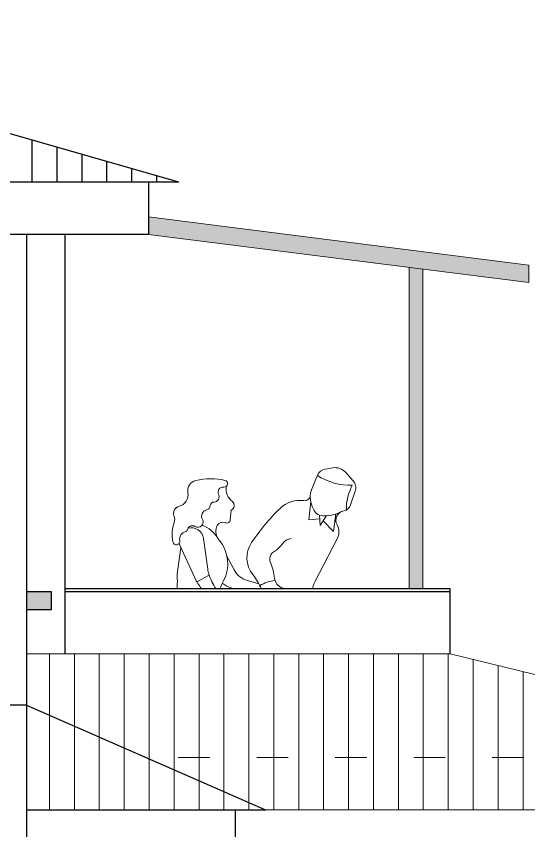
# Model space of a CAD drawing. Header units: millimetres. Extents: x 922141 to 965068, y 34629 to 256118.
# Drawn here: x 941461 to 944399, y 245258 to 249927 of the extents above; entities that cross this region are included whole.
import ezdxf

# ---------------------------------------------------------------- set-up
doc = ezdxf.new("R2010")
doc.units = ezdxf.units.MM
doc.linetypes.add('ACAD_ISO03W100', pattern=[30, 12, -18])
for name, color, linetype, lineweight in [('A-HATCH', 251, 'Continuous', 9), ('MCA__ LANDSCAPE', 136, 'Continuous', 5), ('MCA__ MURI ESISTENTI SEZIONATI', 30, 'Continuous', 30), ('MCA__ SCALE', 154, 'Continuous', 18)]:
    doc.layers.add(name, color=color, linetype=linetype, lineweight=lineweight)
doc.layers.add('DIEN HOA', color=111, linetype='Continuous')

# ---------------------------------------------------------------- blocks, each defined once
blk = doc.blocks.new('A$C30F64ACC')
at = {"layer": 'MCA__ SCALE'}
for p, q in [((178.5, 1729.9), (221.7, 1723)), ((61.5, 1656), (103.7, 1703.3)), ((265.3, 1688.5), (296.8, 1613.2)), ((76.2, 1516.8), (49.3, 1595.5)), ((315.6, 1431), (303.8, 1536.6)), ((174.2, 1365), (160.4, 1465.3)), ((214.5, 1455.5), (250.9, 1399.6)), ((250.9, 1399.6), (254.9, 1458.5)), ((760.6, 1487.9), (765.4, 1431.7)), ((233.7, 1426), (174.2, 1365)), ((253.4, 1436.4), (315.6, 1431)), ((280.1, 1076.9), (152.9, 1322.2)), ((894.9, 1148.5), (918.7, 1324.7)), ((968.6, 1098.5), (1054.1, 1285.5)), ((1048.7, 1273.7), (1066.4, 1148.9)), ((784.4, 1223.4), (743.8, 1145.7)), ((601.6, 1065.2), (667, 1083.5)), ((886.5, 1114.9), (956.9, 1075.7)), ((295.4, 1036.2), (293, 1044.6)), ((741.8, 1036.2), (749.1, 1038.1))]:
    blk.add_line(p, q, dxfattribs=at)
for centre, radius, start, end in [((165.4, 1648.3), 82.7, 80.8596, 138.2725), ((76.8, 1974.4), 344.9, 268.2046, 303.323), ((212.6, 1666.5), 57.2, 22.6387, 80.8596), ((107.1, 1615.3), 61.1, 138.2725, 198.8836), ((800, 1638.9), 19.5, 102.233, 277.4698), ((878.3, 1277.5), 389.3, 77.3255, 102.233), ((950.9, 1599.9), 58.8, 348.8247, 77.3255), ((-202.7, 1489), 303.3, 359.8619, 27.6278), ((170.7, 1560.6), 136.6, 4.4351, 22.6387), ((696.4, 1609.7), 93, 307.8992, 8.3933), ((806.3, 1590.5), 29.3, 332.795, 97.4698), ((1075.4, 1575.3), 68.1, 168.8247, 256.3295), ((148.2, 1567.7), 158.7, 324.0537, 1.5024), ((339.2, 1573.6), 32.4, 184.4351, 278.1086), ((366.7, 1380.6), 162.6, 45.8974, 98.1086), ((859, 1563.5), 29.9, 152.795, 269.0156), ((124.3, 1533.3), 50.9, 198.8836, 259.2787), ((-359.3, 631.5), 1205.7, 33.7579, 45.8974), ((769.8, 1514), 27.6, 126.1641, 250.698), ((858.1, 1511.7), 21.9, 4.3169, 89.0156), ((907.5, 1515.4), 27.6, 184.317, 256.9418), ((1049.4, 1468.6), 41.8, 337.1623, 76.3295), ((104.6, 1428.8), 55.4, 331.8788, 79.2787), ((223.6, 1658.8), 203.6, 242.642, 276.1376), ((240.6, 1500.7), 44.6, 276.1376, 324.0537), ((892.8, 1452.1), 37.3, 330.1172, 76.9418), ((1134, 1432.9), 50, 157.1623, 198.6505), ((229.7, 1361.9), 86.4, 151.8788, 207.4006), ((785.6, 1433.5), 20.2, 184.837, 293.1473), ((808.4, 1380), 37.9, 17.6555, 113.1473), ((996.5, 1225.8), 188.3, 111.6358, 148.268), ((951, 1418.7), 29.8, 150.1172, 303.5326), ((873.6, 1345), 224.9, 349.6892, 18.6505), ((768, 1367.1), 80.3, 319.7594, 17.6555), ((989.3, 1315.1), 71.2, 76.5522, 172.2985), ((982.3, 1371.4), 26.9, 14.5809, 123.5326), ((1026.4, 1382.9), 18.7, 194.5809, 253.7614), ((1007.8, 1319), 47.9, 351.0597, 73.7614), ((411.3, 1257.7), 66.6, 33.5322, 85.5831), ((988.9, 1180.2), 209, 139.7594, 207.8635), ((1075, 1308.4), 20.1, 171.0597, 349.6892), ((587.1, 1374.2), 144.3, 213.5322, 240.2121), ((512.6, 1214.1), 157.3, 322.0121, 33.7579), ((989.3, 1315.1), 71.2, 335.4213, 345.4515), ((491.4, 1207), 48.3, 336.4478, 60.2121), ((822.4, 1062.7), 312.7, 156.4478, 173.706), ((633.7, 1203.1), 124.2, 285.5802, 332.446), ((743.4, 1168.9), 152.8, 341.262, 352.2985), ((751.5, 1104.2), 318.1, 358.1904, 8.0704), ((122, 994.9), 178.1, 16.1766, 27.4006), ((445.5, 1104.3), 66.5, 290.717, 353.706), ((494.5, 894.6), 189, 57.6388, 85.7649), ((962.8, 862.4), 414.2, 142.0121, 155.1825), ((481.1, 911.8), 365.3, 19.9166, 27.8635), ((496.6, 1252.7), 413.5, 328.4401, 341.262), ((705.8, 1218.6), 288.9, 320.8507, 335.4213), ((1701.5, 1074.2), 632.5, 178.1904, 183.4413), ((487.7, 992.7), 52.8, 110.717, 124.491), ((381.5, 924.7), 145.6, 49.9873, 53.5036), ((706.4, 1204), 171.3, 284.4402, 307.6918)]:
    blk.add_arc(centre, radius, start, end, dxfattribs=at)

msp = doc.modelspace()

# ---------------------------------------------------------------- hatches: boundary and pattern name
at = {"layer": 'A-HATCH', "ltscale": 600, "true_color": 0xc7c8ca}
h = msp.add_hatch(color=9, dxfattribs=at)
h.dxf.hatch_style = 1
h.paths.add_polyline_path([(942219.09, 248777.95), (942219.09, 248677.14), (944398.81, 248400.35), (944398.81, 248501.16), (942393.81, 248755.76)])
h = msp.add_hatch(color=9, dxfattribs=at)
h.dxf.hatch_style = 1
h.paths.add_polyline_path([(943792.6, 246645.14), (943792.6, 248501.6), (943712.6, 248511.76), (943712.6, 246645.14)])
at = {"layer": 'MCA__ LANDSCAPE'}
h = msp.add_hatch(color=256, dxfattribs=at)
h.dxf.hatch_style = 1
h.paths.add_polyline_path([(941519.09, 246527.14), (941662.38, 246527.14), (941662.38, 246627.14), (941519.09, 246627.14)])
at = {"layer": 'MCA__ MURI ESISTENTI SEZIONATI'}
h = msp.add_hatch(dxfattribs=at)
h.set_pattern_fill('ANSI31', color=256, scale=45, angle=45)
h.set_pattern_definition([(90, (298900.67, -107404.83), (-142.875, 9e-15), [])])
h.paths.add_polyline_path([(942393.67, 248977.14), (939069.09, 249926.88), (935744.52, 248977.14)])
at = {"layer": 'MCA__ SCALE'}
h = msp.add_hatch(dxfattribs=at)
h.set_pattern_fill('ANSI31', color=256, scale=45, angle=45)
h.set_pattern_definition([(90, (-1276340.08, -170081.95), (-142.875, 0), [])])
h.paths.add_polyline_path([(941519.09, 245977.14), (941519.09, 245377.14), (942890.12, 245377.14)], flags=17)
h.paths.add_polyline_path([(943948.47, 246272.99), (941519.09, 246272.99), (941519.09, 245977.14), (942890.12, 245377.14), (947587.81, 245377.14)])

# ---------------------------------------------------------------- linework, layer by layer
at = {"layer": 'MCA__ LANDSCAPE', "linetype": 'ACAD_ISO03W100', "ltscale": 15}
msp.add_line((942390.12, 245677.14), (954424.31, 245677.14), dxfattribs=at)
at = {"layer": 'MCA__ MURI ESISTENTI SEZIONATI'}
for p, q in [((942393.67, 248977.14), (939068.17, 249927.14)), ((942393.67, 248977.14), (935744.52, 248977.14)), ((942219.09, 248977.14), (942219.09, 248677.14)), ((942219.09, 248677.14), (935919.09, 248677.14)), ((941519.09, 248677.14), (941519.09, 244532.13)), ((941739.09, 248677.14), (941739.09, 246272.99)), ((943948.47, 246645.14), (941739.09, 246645.14)), ((943948.47, 246627.14), (941739.09, 246627.14)), ((943948.47, 246272.99), (943948.47, 246645.14)), ((941519.09, 245977.14), (936619.09, 245977.14)), ((941519.09, 245977.14), (942890.12, 245377.14)), ((941519.09, 245377.14), (942890.12, 245377.14)), ((942715.55, 245377.14), (942715.55, 245077.14))]:
    msp.add_line(p, q, dxfattribs=at)
msp.add_lwpolyline([(941519.09, 246527.14), (941662.38, 246527.14), (941662.38, 246627.14), (941519.09, 246627.14)], dxfattribs=at)
at = {"layer": 'MCA__ SCALE'}
for p, q in [((942219.09, 248777.95), (944398.81, 248501.16)), ((942219.09, 248677.14), (944398.81, 248400.35)), ((943712.6, 246645.14), (943712.6, 248487.49)), ((943792.6, 246645.14), (943792.6, 248477.33)), ((944398.81, 248501.16), (944398.81, 248400.35)), ((943948.47, 246272.99), (941519.09, 246272.99)), ((947587.81, 245377.14), (943948.47, 246272.99)), ((947587.81, 245377.14), (942890.12, 245377.14))]:
    msp.add_line(p, q, dxfattribs=at)

# ---------------------------------------------------------------- block references
at = {"layer": 'DIEN HOA', "linetype": 'Continuous', "xscale": -1}
msp.add_blockref('A$C30F64ACC', (943453.49, 245608.9), dxfattribs=at)

doc.saveas('drawing.dxf')
